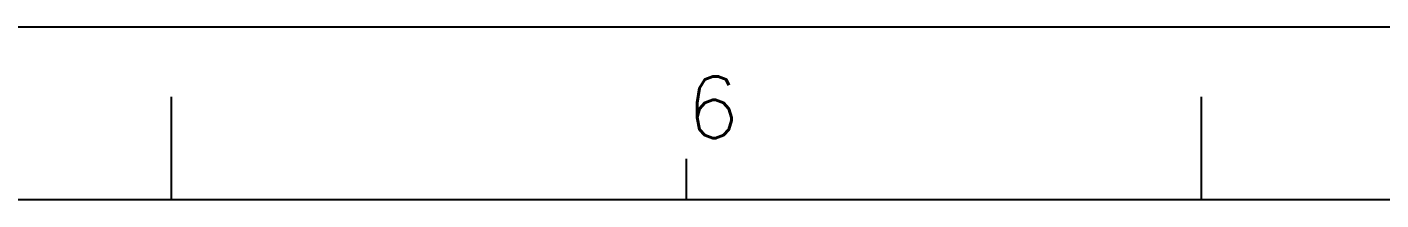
# Model space of a CAD drawing. Header units: millimetres. Extents: x 3362 to 3827, y -139 to 191.
# Drawn here: x 3654.4 to 3731.9, y 181.5 to 191.4 of the extents above; entities that cross this region are included whole.
import ezdxf

# ---------------------------------------------------------------- set-up
doc = ezdxf.new("R2010")
doc.units = ezdxf.units.MM
doc.header["$LTSCALE"] = 23.1
doc.linetypes.add('PHANTOM', pattern=[29.5, 9.5, -1.5, 3, -1.5, 3, -1.5, 9.5])
doc.layers.get('0').update_dxf_attribs({"linetype": 'CONTINUOUS'})
doc.layers.add('0PAPERF', color=2, linetype='PHANTOM', plot=False)
doc.styles.add('SIMPLEX', font='simplex.shx')

msp = doc.modelspace()

# ---------------------------------------------------------------- linework, layer by layer
for p, q in [((3662.658, 181.48), (3662.658, 187.379)), ((3721.644, 181.48), (3721.644, 187.379)), ((3692.151, 181.48), (3692.151, 183.839)), ((3823.1, 181.48), (3367.728, 181.48))]:
    msp.add_line(p, q)
at = {"layer": '0PAPERF'}
msp.add_line((3827.229, 191.387), (3361.779, 191.387), dxfattribs=at)

# ---------------------------------------------------------------- texts
at = {"style": 'SIMPLEX'}
msp.add_text('6', height=3.539, dxfattribs=at).set_placement((3692.151, 185.019))

doc.saveas('drawing.dxf')
